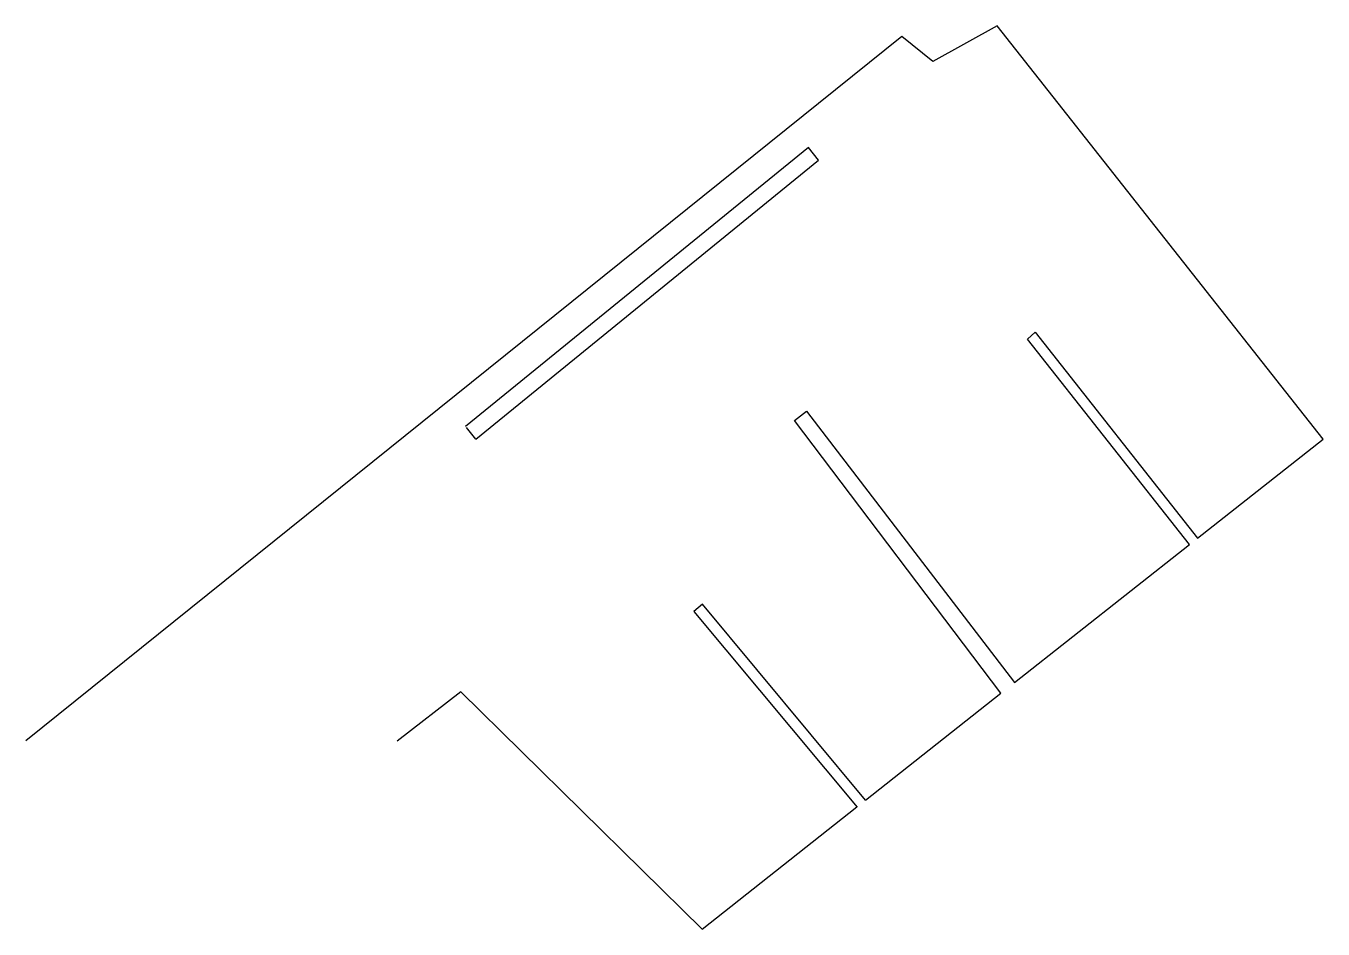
# Model space of a CAD drawing. Header units: millimetres. Extents: x -226 to 107, y -137 to 94.
import ezdxf

# ---------------------------------------------------------------- set-up
doc = ezdxf.new("R2010")
doc.units = ezdxf.units.MM
doc.layers.get('0').update_dxf_attribs({"linetype": 'CONTINUOUS'})

msp = doc.modelspace()

# ---------------------------------------------------------------- linework, layer by layer
for p, q in [((23.5, 94.14), (7, 85)), ((107.11, -11.71), (23.5, 94.14)), ((-0.94, 91.4), (-225.52, -89.05)), ((7, 85), (-0.94, 91.4)), ((-24.88, 62.97), (-112.79, -8.54)), ((-22.29, 59.78), (-24.88, 62.97)), ((-110.17, -11.71), (-22.29, 59.78)), ((31.35, 13.92), (33.29, 15.7)), ((72.86, -38.72), (31.35, 13.92)), ((33.29, 15.7), (74.92, -37.09)), ((-28.46, -6.96), (-25.36, -4.57)), ((-25.36, -4.57), (28.01, -74.09)), ((-110.17, -11.71), (-112.58, -8.74)), ((24.5, -76.85), (-28.46, -6.96)), ((74.92, -37.09), (107.11, -11.71)), ((28.01, -74.09), (72.86, -38.72)), ((-52.05, -54.04), (-54.26, -55.89)), ((-54.26, -55.89), (-12.4, -106.05)), ((-10.19, -104.21), (-52.05, -54.04)), ((-114, -76.5), (-130.3, -89.1)), ((-114, -76.5), (-52.11, -137.27)), ((-10.19, -104.21), (24.5, -76.85)), ((-52.11, -137.27), (-12.45, -105.99))]:
    msp.add_line(p, q)

doc.saveas('drawing.dxf')
